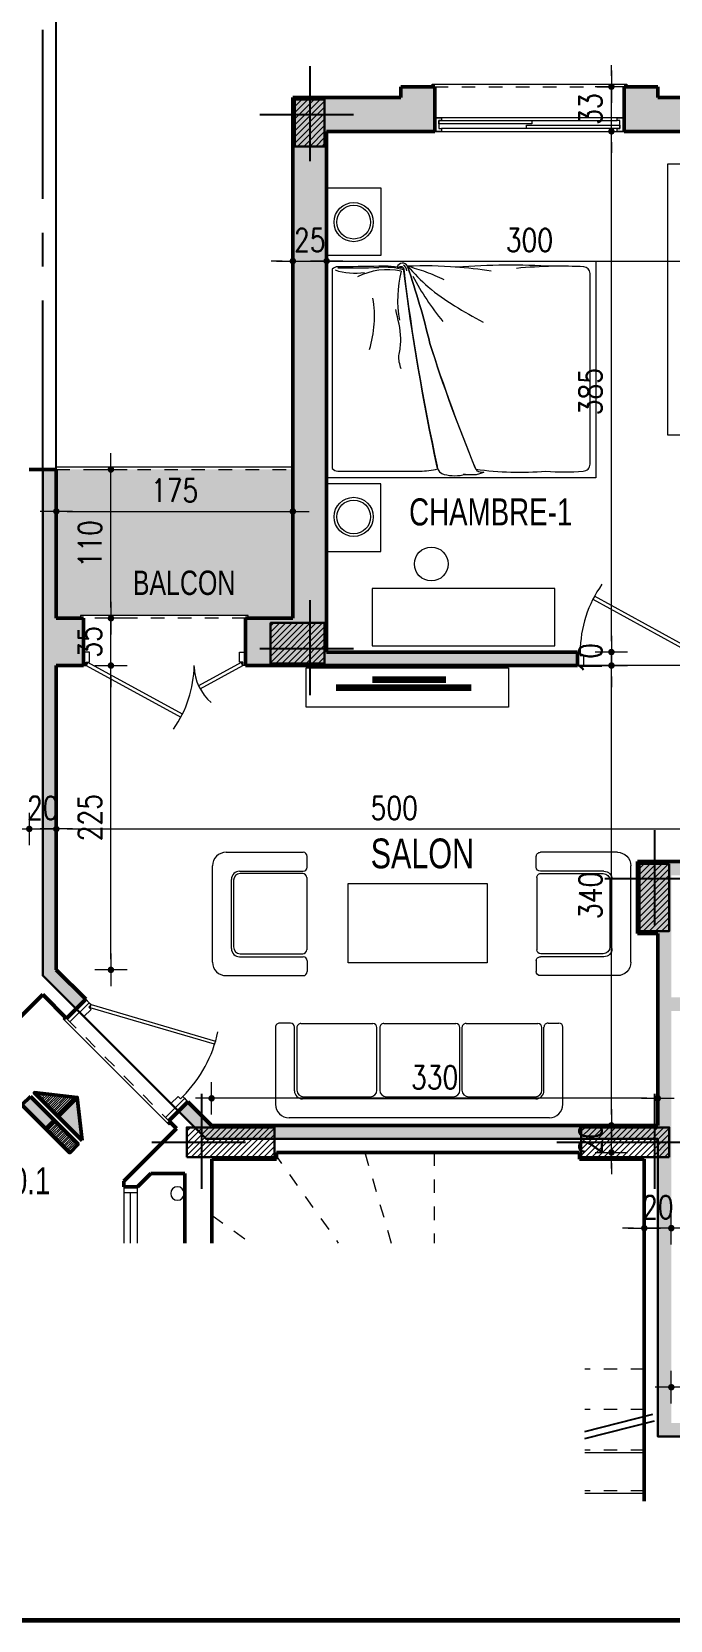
# Model space of a CAD drawing. Header units: millimetres. Extents: x 906 to 2482, y -1290 to -637.
# Drawn here: x 2034.68 to 2039.41, y -1289.76 to -1278.02 of the extents above; entities that cross this region are included whole.
import ezdxf

# ---------------------------------------------------------------- set-up
doc = ezdxf.new("R2010")
doc.units = ezdxf.units.MM
for name, pattern in [('AXES', [2, 1.25, -0.25, 0.25, -0.25]), ('CONTINU', [0]), ('HIDDEN', [0.375, 0.25, -0.125])]:
    doc.linetypes.add(name, pattern=pattern)
doc.layers.get('DEFPOINTS').update_dxf_attribs({"color": 255, "lineweight": 13})
for name, color, linetype, lineweight in [('A-signe', 7, 'Continuous', 9), ('APPUITS', 7, 'Continuous', 18), ('AXE LIMITE', 7, 'AXES', 30), ('DIM.', 4, 'Continuous', 25), ('ESCALIER', 7, 'Continuous', 20), ('interrompu', 7, 'HIDDEN', 15), ('MENUISERIE', 7, 'Continuous', 13), ('MUR 0.25', 7, 'Continuous', 25), ('MUR 0.30', 7, 'Continuous', 30), ('MUR 0.5', 7, 'Continuous', 50), ('mur-fort', 7, 'Continuous', 60), ('POTEAUX ARCH', 7, 'Continuous', 30), ('POTEAUX HACHURE', 7, 'Continuous', 15), ('TEXTE', 7, 'Continuous', 20)]:
    doc.layers.add(name, color=color, linetype=linetype, lineweight=lineweight)
doc.layers.add('AXE', color=7, linetype='AXES')
doc.layers.add('HATCH', color=7, linetype='Continuous', lineweight=5, true_color=0xbababa)
doc.layers.add('MEUBLE', color=7, linetype='Continuous', lineweight=15, true_color=0x6a4f34)
doc.layers.add('teinte 5', color=7, linetype='Continuous', true_color=0x3d3d00)
doc.layers.add('TEINTE SC', color=7, linetype='Continuous', true_color=0xd4d4d4)
doc.styles.add('atef', font='romans.shx', dxfattribs={"width": 0.8})
doc.styles.add('STYLE4', font='swisscl.ttf')
doc.dimstyles.new('COTEXT', dxfattribs={"dimscale": 0, "dimtxt": 0.17, "dimasz": 0.08, "dimexe": 0.015, "dimexo": 0.015, "dimgap": 0.07, "dimtad": 1, "dimdec": 0, "dimlfac": 100, "dimzin": 0, "dimdsep": 46, "dimtxsty": 'atef', "dimblk": 'SIG2', "dimcen": 0.15, "dimse1": 1, "dimse2": 1, "dimclrd": 256, "dimclre": 6, "dimclrt": 2, "dimadec": 0, "dimazin": 0, "dimtfac": 0.5, "dimtdec": 0, "dimtix": 1, "dimtmove": 2, "dimatfit": 1, "dimldrblk": 'SIG2', "dimfxl": 0.18, "dimtolj": 1, "dimtzin": 0, "dimlwd": 18, "dimarcsym": 0})
pattern_1 = [(45, (937.4578, -383.987402), (-0.0224506403, 0.0224506403), [])]
pattern_2 = [(45, (5303.269879, -15946.754385), (-0.008838834765, 0.008838834765), [])]

# ---------------------------------------------------------------- blocks, each defined once
blk = doc.blocks.new('PORTE 0.90')
at = {"layer": 'MENUISERIE'}
for points in [[(-0.786, 0.391), (-0.033, -0.022), (-0.02, 0), (-0.774, 0.413)], [(-0.9, 0), (-0.88, 0), (-0.88, -0.025), (-0.855, -0.025), (-0.855, -0.1), (-0.9, -0.1)], [(0, 0), (-0.02, 0), (-0.02, -0.025), (-0.045, -0.025), (-0.045, -0.1), (0, -0.1)]]:
    blk.add_lwpolyline(points, dxfattribs=at)
blk.add_arc((-0.02, 0), 0.86, 144.3645, 180, dxfattribs=at)
blk = doc.blocks.new('SIG2')
at = {"layer": 'A-signe'}
for p, q in [((0, 1.5), (0, 0.5)), ((-1.5, 0), (-0.5, 0)), ((-0.5, 0), (0.5, 0)), ((0, 0.5), (0, -0.5)), ((0.5, 0), (1.5, 0)), ((0, -0.5), (0, -1.5))]:
    blk.add_line(p, q, dxfattribs=at)
at = {"layer": 'A-signe', "const_width": 0.3}
blk.add_lwpolyline([(-0.15, 0, 1), (0.15, 0, 1)], format="xyb", close=True, dxfattribs=at)
blk = doc.blocks.new('*D102')
at = {"layer": 'DEFPOINTS', "color": 0, "transparency": 16777216}
for p in [(2039.416, -1286.863), (2041.916, -1287.053), (2039.416, -1287.071)]:
    blk.add_point(p, dxfattribs=at)
at = {"layer": 'DIM.', "lineweight": 18, "transparency": 16777216}
blk.add_line((2041.836, -1286.863), (2039.496, -1286.863), dxfattribs=at)
at = {"layer": 'DIM.', "lineweight": 18, "transparency": 16777216, "xscale": 0.08, "yscale": 0.08, "zscale": 0.08, "rotation": 180}
blk.add_blockref('SIG2', (2039.416, -1286.863), dxfattribs=at)
at = {"layer": 'DIM.', "lineweight": 18, "transparency": 16777216, "xscale": 0.08, "yscale": 0.08, "zscale": 0.08}
blk.add_blockref('SIG2', (2041.916, -1286.863), dxfattribs=at)
at = {"layer": 'DIM.', "color": 2, "transparency": 16777216, "insert": (2040.666, -1286.708), "char_height": 0.17, "attachment_point": 5, "style": 'atef'}
blk.add_mtext('\\A1;250', dxfattribs=at)
blk = doc.blocks.new('PORTE')
at = {"layer": 'MENUISERIE'}
for p, q in [((0.02, 0), (0.862, 0.461)), ((0.874, 0.439), (0.033, -0.022)), ((0.033, -0.022), (0.02, 0))]:
    blk.add_line(p, q, dxfattribs=at)
for points in [[(0, 0), (0.02, 0), (0.02, -0.025), (0.045, -0.025), (0.045, -0.1), (0, -0.1)], [(1, 0), (0.98, 0), (0.98, -0.025), (0.955, -0.025), (0.955, -0.1), (1, -0.1)]]:
    blk.add_lwpolyline(points, dxfattribs=at)
blk.add_arc((0.02, 0), 0.96, 360, 32.9567, dxfattribs=at)
blk = doc.blocks.new('PORTE 1.00')
at = {"layer": 'MENUISERIE'}
blk.add_blockref('PORTE', (0, 0), dxfattribs=at)
blk = doc.blocks.new('*D85')
at = {"layer": 'DEFPOINTS', "color": 0, "transparency": 16777216}
for p in [(2036.866, -1279.075), (2036.866, -1279.712), (2036.616, -1280.111)]:
    blk.add_point(p, dxfattribs=at)
at = {"layer": 'DIM.', "lineweight": 18, "transparency": 16777216}
for p, q in [((2036.536, -1279.712), (2036.456, -1279.712)), ((2036.616, -1279.712), (2036.866, -1279.712)), ((2036.946, -1279.712), (2037.026, -1279.712))]:
    blk.add_line(p, q, dxfattribs=at)
at = {"layer": 'DIM.', "lineweight": 18, "transparency": 16777216, "xscale": 0.08, "yscale": 0.08, "zscale": 0.08}
blk.add_blockref('SIG2', (2036.616, -1279.712), dxfattribs=at)
at = {"layer": 'DIM.', "lineweight": 18, "transparency": 16777216, "xscale": 0.08, "yscale": 0.08, "zscale": 0.08, "rotation": 180}
blk.add_blockref('SIG2', (2036.866, -1279.712), dxfattribs=at)
at = {"layer": 'DIM.', "color": 2, "transparency": 16777216, "insert": (2036.741, -1279.557), "char_height": 0.17, "attachment_point": 5, "style": 'atef'}
blk.add_mtext('\\A1;25', dxfattribs=at)
blk = doc.blocks.new('*D86')
at = {"layer": 'DEFPOINTS', "color": 0, "transparency": 16777216}
for p in [(2039.866, -1279.029), (2036.866, -1279.075), (2039.866, -1279.712)]:
    blk.add_point(p, dxfattribs=at)
at = {"layer": 'DIM.', "lineweight": 18, "transparency": 16777216}
blk.add_line((2036.946, -1279.712), (2039.786, -1279.712), dxfattribs=at)
at = {"layer": 'DIM.', "lineweight": 18, "transparency": 16777216, "xscale": 0.08, "yscale": 0.08, "zscale": 0.08, "rotation": 180}
blk.add_blockref('SIG2', (2036.866, -1279.712), dxfattribs=at)
at = {"layer": 'DIM.', "lineweight": 18, "transparency": 16777216, "xscale": 0.08, "yscale": 0.08, "zscale": 0.08}
blk.add_blockref('SIG2', (2039.866, -1279.712), dxfattribs=at)
at = {"layer": 'DIM.', "color": 2, "transparency": 16777216, "insert": (2038.366, -1279.557), "char_height": 0.17, "attachment_point": 5, "style": 'atef'}
blk.add_mtext('\\A1;300', dxfattribs=at)
blk = doc.blocks.new('PORTE - 1.20')
at = {"layer": 'MENUISERIE'}
for points in [[(0, 0), (0.02, 0), (0.02, 0.025), (0.045, 0.025), (0.045, 0.1), (0, 0.1)], [(0.733, -0.36), (0.033, 0.022), (0.02, 0), (0.722, -0.382)], [(1.2, 0), (1.18, 0), (1.18, 0.025), (1.155, 0.025), (1.155, 0.1), (1.2, 0.1)]]:
    blk.add_lwpolyline(points, dxfattribs=at)
blk.add_lwpolyline([(1.167, 0.022), (0.853, -0.15, 0.017374), (0.864, -0.172), (1.18, 0)], format="xyb", close=True, dxfattribs=at)
for centre, radius, start, end in [((-0.021, 0.013), 0.841, 324.9308, 359.0882), ((1.18, 0), 0.36, 181.4627, 229.5788)]:
    blk.add_arc(centre, radius, start, end, dxfattribs=at)
blk = doc.blocks.new('*D92')
at = {"layer": 'DEFPOINTS', "color": 0, "transparency": 16777216}
for p in [(2038.973, -1286.103), (2039.048, -1286.103), (2038.645, -1286.303)]:
    blk.add_point(p, dxfattribs=at)
at = {"layer": 'DIM.', "lineweight": 18, "transparency": 16777216}
for p, q in [((2038.973, -1286.023), (2038.973, -1285.943)), ((2038.973, -1286.303), (2038.973, -1286.103)), ((2038.973, -1286.383), (2038.973, -1286.463))]:
    blk.add_line(p, q, dxfattribs=at)
at = {"layer": 'DIM.', "lineweight": 18, "transparency": 16777216, "xscale": 0.08, "yscale": 0.08, "zscale": 0.08}
for p, rotation in [((2038.973, -1286.103), 270), ((2038.973, -1286.303), 90)]:
    blk.add_blockref('SIG2', p, dxfattribs=dict(at, rotation=rotation))
at = {"layer": 'DIM.', "color": 2, "transparency": 16777216, "insert": (2038.818, -1286.203), "char_height": 0.17, "attachment_point": 5, "rotation": 90, "style": 'atef'}
blk.add_mtext('\\A1;20', dxfattribs=at)
blk = doc.blocks.new('*D112')
at = {"layer": 'DEFPOINTS', "color": 0, "transparency": 16777216}
for p in [(2038.973, -1282.703), (2038.973, -1282.703), (2039.055, -1286.103)]:
    blk.add_point(p, dxfattribs=at)
at = {"layer": 'DIM.', "lineweight": 18, "transparency": 16777216}
blk.add_line((2038.973, -1286.023), (2038.973, -1282.783), dxfattribs=at)
at = {"layer": 'DIM.', "lineweight": 18, "transparency": 16777216, "xscale": 0.08, "yscale": 0.08, "zscale": 0.08}
for p, rotation in [((2038.973, -1282.703), 90), ((2038.973, -1286.103), 270)]:
    blk.add_blockref('SIG2', p, dxfattribs=dict(at, rotation=rotation))
at = {"layer": 'DIM.', "color": 2, "transparency": 16777216, "insert": (2038.818, -1284.403), "char_height": 0.17, "attachment_point": 5, "rotation": 90, "style": 'atef'}
blk.add_mtext('\\A1;340', dxfattribs=at)
blk = doc.blocks.new('*D113')
at = {"layer": 'DEFPOINTS', "color": 0, "transparency": 16777216}
for p in [(2038.307, -1282.603), (2038.973, -1282.603), (2038.973, -1282.703)]:
    blk.add_point(p, dxfattribs=at)
at = {"layer": 'DIM.', "lineweight": 18, "transparency": 16777216}
for p, q in [((2038.973, -1282.523), (2038.973, -1282.443)), ((2038.973, -1282.703), (2038.973, -1282.603)), ((2038.973, -1282.783), (2038.973, -1282.863))]:
    blk.add_line(p, q, dxfattribs=at)
at = {"layer": 'DIM.', "lineweight": 18, "transparency": 16777216, "xscale": 0.08, "yscale": 0.08, "zscale": 0.08}
for p, rotation in [((2038.973, -1282.603), 270), ((2038.973, -1282.703), 90)]:
    blk.add_blockref('SIG2', p, dxfattribs=dict(at, rotation=rotation))
at = {"layer": 'DIM.', "color": 2, "transparency": 16777216, "insert": (2038.818, -1282.653), "char_height": 0.17, "attachment_point": 5, "rotation": 90, "style": 'atef'}
blk.add_mtext('\\A1;10', dxfattribs=at)
blk = doc.blocks.new('*D114')
at = {"layer": 'DEFPOINTS', "color": 0, "transparency": 16777216}
for p in [(2038.973, -1278.753), (2039.332, -1278.753), (2038.307, -1282.603)]:
    blk.add_point(p, dxfattribs=at)
at = {"layer": 'DIM.', "lineweight": 18, "transparency": 16777216}
blk.add_line((2038.973, -1282.523), (2038.973, -1278.833), dxfattribs=at)
at = {"layer": 'DIM.', "lineweight": 18, "transparency": 16777216, "xscale": 0.08, "yscale": 0.08, "zscale": 0.08}
for p, rotation in [((2038.973, -1278.753), 90), ((2038.973, -1282.603), 270)]:
    blk.add_blockref('SIG2', p, dxfattribs=dict(at, rotation=rotation))
at = {"layer": 'DIM.', "color": 2, "transparency": 16777216, "insert": (2038.818, -1280.678), "char_height": 0.17, "attachment_point": 5, "rotation": 90, "style": 'atef'}
blk.add_mtext('\\A1;385', dxfattribs=at)
blk = doc.blocks.new('*D115')
at = {"layer": 'DEFPOINTS', "color": 0, "transparency": 16777216}
for p in [(2038.973, -1278.423), (2039.191, -1278.423), (2039.332, -1278.753)]:
    blk.add_point(p, dxfattribs=at)
at = {"layer": 'DIM.', "lineweight": 18, "transparency": 16777216}
for p, q in [((2038.973, -1278.343), (2038.973, -1278.263)), ((2038.973, -1278.753), (2038.973, -1278.423)), ((2038.973, -1278.833), (2038.973, -1278.913))]:
    blk.add_line(p, q, dxfattribs=at)
at = {"layer": 'DIM.', "lineweight": 18, "transparency": 16777216, "xscale": 0.08, "yscale": 0.08, "zscale": 0.08}
for p, rotation in [((2038.973, -1278.423), 270), ((2038.973, -1278.753), 90)]:
    blk.add_blockref('SIG2', p, dxfattribs=dict(at, rotation=rotation))
at = {"layer": 'DIM.', "color": 2, "transparency": 16777216, "insert": (2038.818, -1278.588), "char_height": 0.17, "attachment_point": 5, "rotation": 90, "style": 'atef'}
blk.add_mtext('\\A1;33', dxfattribs=at)
blk = doc.blocks.new('*D116')
at = {"layer": 'DEFPOINTS', "color": 0, "transparency": 16777216}
for p in [(2039.216, -1286.547), (2039.416, -1286.547), (2039.216, -1286.863)]:
    blk.add_point(p, dxfattribs=at)
at = {"layer": 'DIM.', "lineweight": 18, "transparency": 16777216}
for p, q in [((2039.136, -1286.863), (2039.056, -1286.863)), ((2039.416, -1286.863), (2039.216, -1286.863)), ((2039.496, -1286.863), (2039.576, -1286.863))]:
    blk.add_line(p, q, dxfattribs=at)
at = {"layer": 'DIM.', "lineweight": 18, "transparency": 16777216, "xscale": 0.08, "yscale": 0.08, "zscale": 0.08}
blk.add_blockref('SIG2', (2039.216, -1286.863), dxfattribs=at)
at = {"layer": 'DIM.', "lineweight": 18, "transparency": 16777216, "xscale": 0.08, "yscale": 0.08, "zscale": 0.08, "rotation": 180}
blk.add_blockref('SIG2', (2039.416, -1286.863), dxfattribs=at)
at = {"layer": 'DIM.', "color": 2, "transparency": 16777216, "insert": (2039.316, -1286.708), "char_height": 0.17, "attachment_point": 5, "style": 'atef'}
blk.add_mtext('\\A1;20', dxfattribs=at)
blk = doc.blocks.new('*D117')
at = {"layer": 'DEFPOINTS', "color": 0, "transparency": 16777216}
for p in [(2034.666, -1283.103), (2034.866, -1283.152), (2034.866, -1283.911)]:
    blk.add_point(p, dxfattribs=at)
at = {"layer": 'DIM.', "lineweight": 18, "transparency": 16777216}
for p, q in [((2034.586, -1283.911), (2034.506, -1283.911)), ((2034.666, -1283.911), (2034.866, -1283.911)), ((2034.946, -1283.911), (2035.026, -1283.911))]:
    blk.add_line(p, q, dxfattribs=at)
at = {"layer": 'DIM.', "lineweight": 18, "transparency": 16777216, "xscale": 0.08, "yscale": 0.08, "zscale": 0.08}
blk.add_blockref('SIG2', (2034.666, -1283.911), dxfattribs=at)
at = {"layer": 'DIM.', "lineweight": 18, "transparency": 16777216, "xscale": 0.08, "yscale": 0.08, "zscale": 0.08, "rotation": 180}
blk.add_blockref('SIG2', (2034.866, -1283.911), dxfattribs=at)
at = {"layer": 'DIM.', "color": 2, "transparency": 16777216, "insert": (2034.766, -1283.756), "char_height": 0.17, "attachment_point": 5, "style": 'atef'}
blk.add_mtext('\\A1;20', dxfattribs=at)
blk = doc.blocks.new('*D118')
at = {"layer": 'DEFPOINTS', "color": 0, "transparency": 16777216}
for p in [(2034.866, -1283.152), (2039.866, -1283.911), (2039.866, -1284.003)]:
    blk.add_point(p, dxfattribs=at)
at = {"layer": 'DIM.', "lineweight": 18, "transparency": 16777216}
blk.add_line((2034.946, -1283.911), (2039.786, -1283.911), dxfattribs=at)
at = {"layer": 'DIM.', "lineweight": 18, "transparency": 16777216, "xscale": 0.08, "yscale": 0.08, "zscale": 0.08, "rotation": 180}
blk.add_blockref('SIG2', (2034.866, -1283.911), dxfattribs=at)
at = {"layer": 'DIM.', "lineweight": 18, "transparency": 16777216, "xscale": 0.08, "yscale": 0.08, "zscale": 0.08}
blk.add_blockref('SIG2', (2039.866, -1283.911), dxfattribs=at)
at = {"layer": 'DIM.', "color": 2, "transparency": 16777216, "insert": (2037.366, -1283.756), "char_height": 0.17, "attachment_point": 5, "style": 'atef'}
blk.add_mtext('\\A1;500', dxfattribs=at)
blk = doc.blocks.new('*D124')
at = {"layer": 'DEFPOINTS', "color": 0, "transparency": 16777216}
for p in [(2040.916, -1288.039), (2039.416, -1288.303), (2040.916, -1288.303)]:
    blk.add_point(p, dxfattribs=at)
at = {"layer": 'DIM.', "lineweight": 18, "transparency": 16777216}
blk.add_line((2039.496, -1288.039), (2040.836, -1288.039), dxfattribs=at)
at = {"layer": 'DIM.', "lineweight": 18, "transparency": 16777216, "xscale": 0.08, "yscale": 0.08, "zscale": 0.08, "rotation": 180}
blk.add_blockref('SIG2', (2039.416, -1288.039), dxfattribs=at)
at = {"layer": 'DIM.', "lineweight": 18, "transparency": 16777216, "xscale": 0.08, "yscale": 0.08, "zscale": 0.08}
blk.add_blockref('SIG2', (2040.916, -1288.039), dxfattribs=at)
at = {"layer": 'DIM.', "color": 2, "transparency": 16777216, "insert": (2040.166, -1287.884), "char_height": 0.17, "attachment_point": 5, "style": 'atef'}
blk.add_mtext('\\A1;150', dxfattribs=at)
blk = doc.blocks.new('*D136')
at = {"layer": 'DEFPOINTS', "color": 0, "transparency": 16777216}
for p in [(2036.015, -1285.903), (2036.015, -1286.103), (2039.316, -1286.103)]:
    blk.add_point(p, dxfattribs=at)
at = {"layer": 'DIM.', "lineweight": 18, "transparency": 16777216}
blk.add_line((2039.236, -1285.903), (2036.095, -1285.903), dxfattribs=at)
at = {"layer": 'DIM.', "lineweight": 18, "transparency": 16777216, "xscale": 0.08, "yscale": 0.08, "zscale": 0.08, "rotation": 180}
blk.add_blockref('SIG2', (2036.015, -1285.903), dxfattribs=at)
at = {"layer": 'DIM.', "lineweight": 18, "transparency": 16777216, "xscale": 0.08, "yscale": 0.08, "zscale": 0.08}
blk.add_blockref('SIG2', (2039.316, -1285.903), dxfattribs=at)
at = {"layer": 'DIM.', "color": 2, "transparency": 16777216, "insert": (2037.665, -1285.748), "char_height": 0.17, "attachment_point": 5, "style": 'atef'}
blk.add_mtext('\\A1;330', dxfattribs=at)
blk = doc.blocks.new('*D137')
at = {"layer": 'DEFPOINTS', "color": 0, "transparency": 16777216}
for p in [(2034.866, -1282.703), (2035.27, -1282.703), (2034.866, -1284.953)]:
    blk.add_point(p, dxfattribs=at)
at = {"layer": 'DIM.', "lineweight": 18, "transparency": 16777216}
blk.add_line((2035.27, -1284.873), (2035.27, -1282.783), dxfattribs=at)
at = {"layer": 'DIM.', "lineweight": 18, "transparency": 16777216, "xscale": 0.08, "yscale": 0.08, "zscale": 0.08}
for p, rotation in [((2035.27, -1282.703), 90), ((2035.27, -1284.953), 270)]:
    blk.add_blockref('SIG2', p, dxfattribs=dict(at, rotation=rotation))
at = {"layer": 'DIM.', "color": 2, "transparency": 16777216, "insert": (2035.115, -1283.828), "char_height": 0.17, "attachment_point": 5, "rotation": 90, "style": 'atef'}
blk.add_mtext('\\A1;225', dxfattribs=at)
blk = doc.blocks.new('*D138')
at = {"layer": 'DEFPOINTS', "color": 0, "transparency": 16777216}
for p in [(2034.866, -1282.353), (2035.27, -1282.353), (2034.866, -1282.703)]:
    blk.add_point(p, dxfattribs=at)
at = {"layer": 'DIM.', "lineweight": 18, "transparency": 16777216}
for p, q in [((2035.27, -1282.273), (2035.27, -1282.193)), ((2035.27, -1282.703), (2035.27, -1282.353)), ((2035.27, -1282.783), (2035.27, -1282.863))]:
    blk.add_line(p, q, dxfattribs=at)
at = {"layer": 'DIM.', "lineweight": 18, "transparency": 16777216, "xscale": 0.08, "yscale": 0.08, "zscale": 0.08}
for p, rotation in [((2035.27, -1282.353), 270), ((2035.27, -1282.703), 90)]:
    blk.add_blockref('SIG2', p, dxfattribs=dict(at, rotation=rotation))
at = {"layer": 'DIM.', "color": 2, "transparency": 16777216, "insert": (2035.115, -1282.528), "char_height": 0.17, "attachment_point": 5, "rotation": 90, "style": 'atef'}
blk.add_mtext('\\A1;35', dxfattribs=at)
blk = doc.blocks.new('*D95')
at = {"layer": 'DEFPOINTS', "color": 0, "transparency": 16777216}
for p in [(2034.866, -1281.253), (2035.27, -1281.253), (2034.866, -1282.353)]:
    blk.add_point(p, dxfattribs=at)
at = {"layer": 'DIM.', "lineweight": 18, "transparency": 16777216}
blk.add_line((2035.27, -1282.273), (2035.27, -1281.333), dxfattribs=at)
at = {"layer": 'DIM.', "lineweight": 18, "transparency": 16777216, "xscale": 0.08, "yscale": 0.08, "zscale": 0.08}
for p, rotation in [((2035.27, -1281.253), 90), ((2035.27, -1282.353), 270)]:
    blk.add_blockref('SIG2', p, dxfattribs=dict(at, rotation=rotation))
at = {"layer": 'DIM.', "color": 2, "transparency": 16777216, "insert": (2035.115, -1281.803), "char_height": 0.17, "attachment_point": 5, "rotation": 90, "style": 'atef'}
blk.add_mtext('\\A1;110', dxfattribs=at)
blk = doc.blocks.new('Sofa3P')
for p, q in [((-0.963, 0), (0.963, 0)), ((-1.062, -0.1), (-1.062, -0.67)), ((1.062, -0.1), (1.062, -0.67)), ((-0.923, -0.2), (-0.923, -0.67)), ((-0.908, -0.205), (-0.908, -0.667)), ((-0.863, -0.14), (0.863, -0.14)), ((-0.366, -0.155), (-0.858, -0.155)), ((-0.316, -0.667), (-0.316, -0.205)), ((-0.301, -0.205), (-0.301, -0.667)), ((0.242, -0.155), (-0.251, -0.155)), ((0.292, -0.667), (0.292, -0.205)), ((0.313, -0.205), (0.313, -0.667)), ((0.855, -0.155), (0.363, -0.155)), ((0.905, -0.667), (0.905, -0.205)), ((0.923, -0.2), (0.923, -0.67)), ((-0.953, -0.7), (-1.033, -0.7)), ((-0.346, -0.697), (-0.878, -0.697)), ((0.262, -0.697), (-0.271, -0.697)), ((0.875, -0.697), (0.343, -0.697)), ((0.953, -0.7), (1.033, -0.7))]:
    blk.add_line(p, q)
for centre, radius, start, end in [((-0.963, -0.1), 0.1, 90, 180), ((0.963, -0.1), 0.1, 0, 90), ((-0.863, -0.2), 0.06, 90, 180), ((-0.858, -0.205), 0.05, 90, 180), ((-0.366, -0.205), 0.05, 0, 90), ((-0.251, -0.205), 0.05, 90, 180), ((0.242, -0.205), 0.05, 0, 90), ((0.363, -0.205), 0.05, 90, 180), ((0.855, -0.205), 0.05, 0, 90), ((0.863, -0.2), 0.06, 0, 90), ((-1.033, -0.67), 0.03, 180, 270), ((-0.953, -0.67), 0.03, 270, 0), ((-0.878, -0.667), 0.03, 180, 270), ((-0.346, -0.667), 0.03, 270, 0), ((-0.271, -0.667), 0.03, 180, 270), ((0.262, -0.667), 0.03, 270, 0), ((0.343, -0.667), 0.03, 180, 270), ((0.875, -0.667), 0.03, 270, 0), ((0.953, -0.67), 0.03, 180, 270), ((1.033, -0.67), 0.03, 270, 0)]:
    blk.add_arc(centre, radius, start, end)
blk = doc.blocks.new('Sofa1P')
for p, q in [((-0.356, 0), (0.356, 0)), ((-0.456, -0.1), (-0.456, -0.67)), ((0.456, -0.1), (0.456, -0.67)), ((-0.316, -0.2), (-0.316, -0.67)), ((-0.294, -0.205), (-0.294, -0.667)), ((-0.256, -0.14), (0.256, -0.14)), ((0.249, -0.155), (-0.244, -0.155)), ((0.299, -0.667), (0.299, -0.205)), ((0.316, -0.2), (0.316, -0.67)), ((-0.346, -0.7), (-0.426, -0.7)), ((0.269, -0.697), (-0.264, -0.697)), ((0.346, -0.7), (0.426, -0.7))]:
    blk.add_line(p, q)
for centre, radius, start, end in [((-0.356, -0.1), 0.1, 90, 180), ((0.356, -0.1), 0.1, 0, 90), ((-0.256, -0.2), 0.06, 90, 180), ((-0.244, -0.205), 0.05, 90, 180), ((0.249, -0.205), 0.05, 0, 90), ((0.256, -0.2), 0.06, 0, 90), ((-0.426, -0.67), 0.03, 180, 270), ((-0.346, -0.67), 0.03, 270, 0), ((-0.264, -0.667), 0.03, 180, 270), ((0.269, -0.667), 0.03, 270, 0), ((0.346, -0.67), 0.03, 180, 270), ((0.426, -0.67), 0.03, 270, 0)]:
    blk.add_arc(centre, radius, start, end)
blk = doc.blocks.new('*D99')
at = {"layer": 'DEFPOINTS', "color": 0, "transparency": 16777216}
for p in [(2034.866, -1281.509), (2036.616, -1281.509), (2036.616, -1281.563)]:
    blk.add_point(p, dxfattribs=at)
at = {"layer": 'DIM.', "lineweight": 18, "transparency": 16777216}
blk.add_line((2034.946, -1281.563), (2036.536, -1281.563), dxfattribs=at)
at = {"layer": 'DIM.', "lineweight": 18, "transparency": 16777216, "xscale": 0.08, "yscale": 0.08, "zscale": 0.08, "rotation": 180}
blk.add_blockref('SIG2', (2034.866, -1281.563), dxfattribs=at)
at = {"layer": 'DIM.', "lineweight": 18, "transparency": 16777216, "xscale": 0.08, "yscale": 0.08, "zscale": 0.08}
blk.add_blockref('SIG2', (2036.616, -1281.563), dxfattribs=at)
at = {"layer": 'DIM.', "color": 2, "transparency": 16777216, "insert": (2035.741, -1281.408), "char_height": 0.17, "attachment_point": 5, "style": 'atef'}
blk.add_mtext('\\A1;175', dxfattribs=at)

msp = doc.modelspace()

# ---------------------------------------------------------------- hatches: boundary and pattern name
at = {"layer": 'HATCH', "linetype": 'Continuous'}
h = msp.add_hatch(dxfattribs=at)
h.set_pattern_fill('ANSI31', color=256, scale=0.1, angle=360, style=0)
h.set_pattern_definition(pattern_2)
h.paths.add_polyline_path([(2034.703, -1285.861), (2034.88, -1286.037), (2035.021, -1285.896)])
h = msp.add_hatch(dxfattribs=at)
h.set_pattern_fill('ANSI31', color=256, scale=0.1, angle=360, style=0)
h.set_pattern_definition(pattern_2)
h.paths.add_polyline_path([(2034.85, -1286.067), (2034.788, -1286.129), (2034.965, -1286.305), (2035.027, -1286.243)])
at = {"layer": 'POTEAUX HACHURE'}
h = msp.add_hatch(dxfattribs=at)
h.set_pattern_fill('ANSI31', color=256, scale=0.01)
h.set_pattern_definition([(45, (1020.59989, -388.13742), (-0.0224506403, 0.0224506403), [])])
h.paths.add_polyline_path([(2036.631, -1278.864), (2036.851, -1278.864), (2036.851, -1278.518), (2036.631, -1278.518)])
h = msp.add_hatch(dxfattribs=at)
h.set_pattern_fill('ANSI31', color=256, scale=0.01)
h.set_pattern_definition([(45, (1020.59989, -388.387394), (-0.0224506403, 0.0224506403), [])])
h.paths.add_polyline_path([(2036.451, -1282.688), (2036.851, -1282.688), (2036.851, -1282.388), (2036.451, -1282.388)])
h = msp.add_hatch(dxfattribs=at)
h.set_pattern_fill('ANSI31', color=256, scale=0.01)
h.set_pattern_definition([(45, (937.45762, -390.287416), (-0.0224506403, 0.0224506403), [])])
h.paths.add_polyline_path([(2039.4, -1284.168), (2039.18, -1284.168), (2039.18, -1284.668), (2039.4, -1284.668)])
h = msp.add_hatch(dxfattribs=at)
h.set_pattern_fill('ANSI31', color=256, scale=0.01)
h.set_pattern_definition(pattern_1)
h.paths.add_polyline_path([(2035.831, -1286.338), (2036.481, -1286.338), (2036.481, -1286.118), (2035.831, -1286.118)])
h = msp.add_hatch(dxfattribs=at)
h.set_pattern_fill('ANSI31', color=256, scale=0.01)
h.set_pattern_definition(pattern_1)
h.paths.add_polyline_path([(2039.401, -1286.338), (2038.75, -1286.338), (2038.75, -1286.118), (2039.401, -1286.118)])
at = {"layer": 'teinte 5', "linetype": 'CONTINU'}
h = msp.add_hatch(color=256, dxfattribs=at)
h.dxf.hatch_style = 1
h.paths.add_polyline_path([(2037.666, -1278.423), (2037.416, -1278.423), (2037.416, -1278.503), (2036.616, -1278.503), (2036.616, -1281.253), (2036.616, -1282.353), (2036.266, -1282.353), (2036.266, -1282.703), (2038.722, -1282.703), (2038.722, -1282.603), (2036.866, -1282.603), (2036.866, -1278.753), (2037.666, -1278.753)])
h = msp.add_hatch(color=256, dxfattribs=at)
h.dxf.hatch_style = 1
h.paths.add_polyline_path([(2040.766, -1278.423), (2040.516, -1278.423), (2040.516, -1278.503), (2039.316, -1278.503), (2039.316, -1278.423), (2039.066, -1278.423), (2039.066, -1278.753), (2039.866, -1278.753), (2039.866, -1282.603), (2039.622, -1282.603), (2039.622, -1282.703), (2039.866, -1282.703), (2039.866, -1283.103), (2039.966, -1283.103), (2039.966, -1282.953), (2041.965, -1282.953), (2041.965, -1282.853), (2041.766, -1282.853), (2041.766, -1282.353), (2041.666, -1282.353), (2041.666, -1282.853), (2039.966, -1282.853), (2039.966, -1282.453), (2040.066, -1282.453), (2040.066, -1282.353), (2039.966, -1282.353), (2039.966, -1278.753), (2040.766, -1278.753)])
h = msp.add_hatch(color=256, dxfattribs=at)
h.dxf.hatch_style = 1
h.paths.add_polyline_path([(2035.066, -1282.353), (2034.866, -1282.353), (2034.866, -1281.253), (2034.766, -1281.253), (2034.766, -1284.995), (2035.013, -1285.242), (2035.084, -1285.171), (2034.866, -1284.953), (2034.866, -1282.703), (2035.066, -1282.703)])
h = msp.add_hatch(color=256, dxfattribs=at)
h.dxf.hatch_style = 1
h.paths.add_polyline_path([(2039.416, -1284.253), (2039.916, -1284.253), (2039.916, -1284.353), (2040.016, -1284.353), (2040.016, -1284.253), (2040.105, -1284.253), (2040.105, -1284.153), (2039.966, -1284.153), (2039.966, -1284.003), (2039.866, -1284.003), (2039.866, -1284.153), (2039.165, -1284.153), (2039.165, -1284.683), (2039.316, -1284.683), (2039.316, -1286.103), (2036.015, -1286.103), (2035.84, -1285.928), (2035.77, -1285.999), (2035.974, -1286.203), (2039.316, -1286.203), (2039.316, -1288.403), (2042.166, -1288.403), (2042.166, -1288.303), (2041.166, -1288.303), (2041.166, -1288.203), (2040.916, -1288.203), (2040.916, -1288.303), (2039.416, -1288.303), (2039.416, -1285.257), (2040.016, -1285.257), (2040.016, -1285.157), (2039.416, -1285.157)])
h = msp.add_hatch(color=256, dxfattribs=at)
h.dxf.hatch_style = 1
h.paths.add_polyline_path([(2035.057, -1286.214), (2035.021, -1285.896), (2034.88, -1286.037)])
h.paths.add_polyline_path([(2034.788, -1286.129), (2034.85, -1286.067), (2034.674, -1285.89), (2034.612, -1285.952)])
at = {"layer": 'TEINTE SC', "linetype": 'Continuous'}
h = msp.add_hatch(color=256, dxfattribs=at)
h.dxf.hatch_style = 1
h.paths.add_polyline_path([(2036.616, -1281.253), (2034.866, -1281.253), (2034.866, -1282.353), (2035.046, -1282.353), (2035.046, -1282.333), (2036.286, -1282.333), (2036.286, -1282.353), (2036.616, -1282.353)])

# ---------------------------------------------------------------- linework, layer by layer
at = {"layer": 'APPUITS'}
msp.add_line((2034.866, -1281.233), (2036.616, -1281.233), dxfattribs=at)
for points in [[(2037.646, -1278.423), (2037.646, -1278.403), (2039.086, -1278.403), (2039.086, -1278.423)], [(2036.286, -1282.353), (2036.286, -1282.333), (2035.046, -1282.333), (2035.046, -1282.353)], [(2034.931, -1285.301), (2034.917, -1285.315), (2035.7, -1286.099), (2035.714, -1286.084)]]:
    msp.add_lwpolyline(points, dxfattribs=at)
at = {"layer": 'AXE'}
for p, q in [((2034.766, -1281.253), (2034.766, -1270.022)), ((2036.741, -1278.27), (2036.741, -1278.973)), ((2036.372, -1278.628), (2037.065, -1278.628)), ((2036.741, -1282.22), (2036.741, -1282.923)), ((2036.372, -1282.578), (2037.065, -1282.578)), ((2039.291, -1283.92), (2039.291, -1284.623)), ((2038.923, -1284.278), (2039.616, -1284.278)), ((2035.941, -1285.87), (2035.941, -1286.573)), ((2039.291, -1285.87), (2039.291, -1286.573)), ((2035.573, -1286.228), (2036.266, -1286.228)), ((2038.568, -1286.228), (2039.616, -1286.228)), ((2038.777, -1288.366), (2039.28, -1288.239)), ((2038.777, -1288.418), (2039.292, -1288.288))]:
    msp.add_line(p, q, dxfattribs=at)
at = {"layer": 'AXE LIMITE', "linetype": 'CONTINU'}
msp.add_lwpolyline([(2046.166, -1288.403), (2039.316, -1288.403), (2039.316, -1286.203), (2035.974, -1286.203), (2034.766, -1284.995), (2034.766, -1281.253)], dxfattribs=at)
at = {"layer": 'ESCALIER'}
for p, q in [((2039.216, -1288.525), (2038.777, -1288.525)), ((2039.216, -1288.825), (2038.777, -1288.825))]:
    msp.add_line(p, q, dxfattribs=at)
at = {"layer": 'interrompu', "ltscale": 0.2}
for p, q in [((2037.666, -1278.423), (2039.066, -1278.423)), ((2034.866, -1281.253), (2036.616, -1281.253)), ((2036.266, -1282.353), (2035.066, -1282.353)), ((2034.942, -1285.313), (2035.699, -1286.069)), ((2036.475, -1286.303), (2036.952, -1286.973)), ((2037.148, -1286.303), (2037.344, -1286.973)), ((2037.662, -1286.303), (2037.662, -1286.973)), ((2036.016, -1286.768), (2036.305, -1286.973)), ((2039.216, -1287.905), (2038.777, -1287.905)), ((2039.216, -1288.205), (2038.777, -1288.205)), ((2039.216, -1288.505), (2038.777, -1288.505)), ((2039.216, -1288.805), (2038.777, -1288.805))]:
    msp.add_line(p, q, dxfattribs=at)
at = {"layer": 'MENUISERIE'}
for p, q in [((2039.066, -1278.653), (2037.666, -1278.653)), ((2037.716, -1278.673), (2039.016, -1278.673)), ((2037.666, -1278.753), (2039.066, -1278.753)), ((2039.016, -1278.733), (2037.716, -1278.733)), ((2039.622, -1282.703), (2038.722, -1282.703)), ((2035.366, -1286.558), (2035.366, -1286.973)), ((2035.466, -1286.973), (2035.466, -1286.558)), ((2035.466, -1286.602), (2035.366, -1286.602)), ((2035.416, -1286.973), (2035.416, -1286.602))]:
    msp.add_line(p, q, dxfattribs=at)
at = {"layer": 'MENUISERIE', "extrusion": (0, 0, -1)}
for points in [[(-2037.666, -1278.653), (-2037.716, -1278.653), (-2037.716, -1278.673), (-2037.696, -1278.673), (-2037.696, -1278.733), (-2037.716, -1278.733), (-2037.716, -1278.753), (-2037.666, -1278.753), (-2037.666, -1278.753)], [(-2038.385, -1278.673), (-2038.385, -1278.698), (-2037.696, -1278.698), (-2037.696, -1278.673), (-2037.696, -1278.673)], [(-2039.036, -1278.708), (-2039.036, -1278.733), (-2038.345, -1278.733), (-2038.345, -1278.708), (-2038.345, -1278.708)], [(-2039.066, -1278.653), (-2039.066, -1278.753), (-2039.016, -1278.753), (-2039.016, -1278.733), (-2039.036, -1278.733), (-2039.036, -1278.673), (-2039.016, -1278.673), (-2039.016, -1278.653), (-2039.016, -1278.653)]]:
    msp.add_lwpolyline(points, close=True, dxfattribs=at)
at = {"layer": 'MENUISERIE'}
for points in [[(2035.084, -1285.171), (2035.109, -1285.196), (2034.967, -1285.337), (2034.942, -1285.313), (2034.953, -1285.302), (2034.96, -1285.309), (2035.08, -1285.189), (2035.073, -1285.182)], [(2035.84, -1285.928), (2035.816, -1285.903), (2035.674, -1286.045), (2035.699, -1286.069), (2035.71, -1286.059), (2035.702, -1286.052), (2035.823, -1285.931), (2035.83, -1285.939)]]:
    msp.add_lwpolyline(points, close=True, dxfattribs=at)
at = {"layer": 'MEUBLE'}
for points in [[(2039.837, -1278.996), (2039.387, -1278.996), (2039.387, -1280.996), (2039.837, -1280.996)], [(2036.866, -1279.67), (2036.866, -1279.17), (2037.266, -1279.17), (2037.266, -1279.67)], [(2036.866, -1281.314), (2036.866, -1279.714), (2038.857, -1279.714), (2038.857, -1281.314)], [(2036.866, -1281.359), (2036.866, -1281.859), (2037.266, -1281.859), (2037.266, -1281.359)], [(2037.203, -1282.558), (2038.555, -1282.558), (2038.555, -1282.133), (2037.203, -1282.133)], [(2036.715, -1282.72), (2038.212, -1282.72), (2038.212, -1283.01), (2036.715, -1283.01)], [(2037.026, -1284.9), (2037.026, -1284.315), (2038.054, -1284.315), (2038.054, -1284.9)]]:
    msp.add_lwpolyline(points, close=True, dxfattribs=at)
for points in [[(2036.948, -1279.754, 0.236068), (2036.908, -1279.773), (2036.908, -1281.245, 0.236068), (2036.948, -1281.265), (2037.556, -1281.265, 0.05303), (2037.688, -1281.249, -0.049043), (2037.684, -1281.236, -0.022031), (2037.435, -1279.768, 0.091009), (2037.252, -1279.751, -0.005577)], [(2037.464, -1279.751, 0.684956), (2037.388, -1279.757, -0.005428), (2037.399, -1279.759, -0.693798), (2037.436, -1279.772, 0.021985), (2037.684, -1281.236, 0.293862), (2037.736, -1281.29, 0.113732), (2037.894, -1281.29), (2037.889, -1281.29, -0.029665), (2037.877, -1281.29), (2037.974, -1281.29, 0.08857), (2037.991, -1281.286), (2038.03, -1281.272, -0.418916), (2037.966, -1281.242, -0.020991), (2037.63, -1280.322, 0.024856)], [(2037.464, -1279.751, -0.024856), (2037.63, -1280.322, 0.021038), (2037.967, -1281.245, 0.035808), (2037.97, -1281.251, 0.054874), (2038.488, -1281.265, 0.045967), (2038.765, -1281.265, 0.414214), (2038.815, -1281.215), (2038.815, -1279.803, 0.389277), (2038.769, -1279.754, 0.015971), (2038.54, -1279.751, 0.032364), (2037.828, -1279.757, 0.030742)]]:
    msp.add_lwpolyline(points, format="xyb", close=True, dxfattribs=at)
at = {"layer": 'MEUBLE', "const_width": 0.05}
for points in [[(2037.749, -1282.807), (2037.203, -1282.807)], [(2037.936, -1282.867), (2036.936, -1282.867)]]:
    msp.add_lwpolyline(points, dxfattribs=at)
at = {"layer": 'MEUBLE'}
for centre, radius in [((2037.066, -1279.424), 0.145), ((2037.066, -1279.424), 0.125), ((2037.066, -1281.604), 0.145), ((2037.066, -1281.604), 0.125), ((2037.64, -1281.952), 0.125)]:
    msp.add_circle(centre, radius, dxfattribs=at)
for centre, radius, start, end in [((2036.969, -1266.107), 13.656, 269.9104, 271.1885), ((2037.296, -1280.267), 0.509, 74.1443, 94.9446), ((2037.418, -1279.781), 0.0409, 355.5011, 67.3948), ((2037.677, -1282.142), 2.389, 80.2143, 86.6333), ((2038.613, -1283.339), 3.589, 91.1658, 95.4873), ((2037.079, -1279.291), 0.51, 252.8009, 277.5389), ((2037.319, -1280.278), 0.502, 78.7109, 116.6681), ((2038.269, -1280), 0.878, 165.8991, 189.8562), ((2053.866, -1277.712), 16.56, 187.1631, 192.2635), ((2036.401, -1280.123), 0.819, 342.7298, 9.568)]:
    msp.add_arc(centre, radius, start, end, dxfattribs=at)
for points in [[(2037.464, -1279.751), (2037.618, -1279.903), (2038.023, -1280.163)], [(2037.736, -1279.851), (2037.603, -1279.794), (2037.464, -1279.751)], [(2037.504, -1279.825), (2037.606, -1279.997), (2037.725, -1280.159)], [(2037.417, -1280.509), (2037.401, -1280.411), (2037.405, -1280.389), (2037.414, -1280.285), (2037.377, -1280.071)]]:
    msp.add_spline(points, degree=3, dxfattribs=at)
at = {"layer": 'MUR 0.25'}
for q in [(2034.866, -1270.225), (2034.866, -1273.768)]:
    msp.add_line((2034.866, -1281.253), q, dxfattribs=at)
at = {"layer": 'MUR 0.30', "linetype": 'Continuous', "lineweight": 50}
for p, q in [((2035.021, -1285.896), (2034.88, -1286.037)), ((2034.85, -1286.067), (2034.788, -1286.129))]:
    msp.add_line(p, q, dxfattribs=at)
for points in [[(2035.057, -1286.214), (2035.021, -1285.896), (2034.703, -1285.861)], [(2034.674, -1285.89), (2034.612, -1285.952), (2034.965, -1286.305), (2035.027, -1286.243)]]:
    msp.add_lwpolyline(points, close=True, dxfattribs=at)
at = {"layer": 'MUR 0.5'}
for p, q in [((2037.666, -1278.423), (2037.416, -1278.423)), ((2037.416, -1278.423), (2037.416, -1278.503)), ((2037.666, -1278.753), (2037.666, -1278.423)), ((2039.316, -1278.423), (2039.066, -1278.423)), ((2039.066, -1278.423), (2039.066, -1278.753)), ((2039.316, -1278.503), (2039.316, -1278.423)), ((2037.416, -1278.503), (2036.616, -1278.503)), ((2036.616, -1278.503), (2036.616, -1282.353)), ((2039.316, -1278.503), (2039.716, -1278.503)), ((2036.866, -1278.753), (2037.666, -1278.753)), ((2036.866, -1278.753), (2036.866, -1282.603)), ((2039.066, -1278.753), (2039.866, -1278.753)), ((2034.666, -1281.253), (2034.866, -1281.253)), ((2034.866, -1281.253), (2034.866, -1282.353)), ((2035.066, -1282.353), (2034.866, -1282.353)), ((2035.066, -1282.353), (2035.066, -1282.703)), ((2036.616, -1282.353), (2036.266, -1282.353)), ((2036.266, -1282.353), (2036.266, -1282.703)), ((2034.866, -1282.703), (2035.066, -1282.703)), ((2034.866, -1282.703), (2034.866, -1284.953)), ((2036.266, -1282.703), (2038.722, -1282.703)), ((2038.722, -1282.603), (2036.866, -1282.603)), ((2038.722, -1282.603), (2038.722, -1282.703)), ((2039.165, -1284.153), (2039.866, -1284.153)), ((2039.165, -1284.153), (2039.165, -1284.683)), ((2039.316, -1284.683), (2039.165, -1284.683)), ((2039.316, -1284.683), (2039.316, -1286.103)), ((2034.866, -1284.953), (2035.084, -1285.171)), ((2034.766, -1285.136), (2034.589, -1285.313)), ((2034.766, -1285.136), (2034.942, -1285.313)), ((2035.084, -1285.171), (2034.942, -1285.313)), ((2035.84, -1285.928), (2035.699, -1286.069)), ((2035.84, -1285.928), (2036.015, -1286.103)), ((2035.699, -1286.069), (2035.756, -1286.126)), ((2036.015, -1286.103), (2039.316, -1286.103)), ((2035.756, -1286.126), (2035.366, -1286.516)), ((2036.496, -1286.303), (2038.736, -1286.303)), ((2036.496, -1286.303), (2036.496, -1286.353)), ((2038.736, -1286.303), (2038.736, -1286.353)), ((2035.566, -1286.458), (2035.466, -1286.558)), ((2035.566, -1286.458), (2035.816, -1286.458)), ((2035.816, -1286.973), (2035.816, -1286.458)), ((2036.016, -1286.973), (2036.016, -1286.353)), ((2036.496, -1286.353), (2036.016, -1286.353)), ((2038.736, -1286.353), (2039.216, -1286.353)), ((2039.216, -1288.882), (2039.216, -1286.353)), ((2035.366, -1286.558), (2035.366, -1286.516)), ((2035.466, -1286.558), (2035.366, -1286.558))]:
    msp.add_line(p, q, dxfattribs=at)
at = {"layer": 'mur-fort'}
msp.add_lwpolyline([(2027.836, -1268.864), (2027.836, -1289.762), (2058.023, -1289.762), (2058.023, -1268.864)], close=True, dxfattribs=at)
msp.add_lwpolyline([(2051.85, -1268.864), (2027.836, -1268.864), (2027.836, -1289.762), (2051.85, -1289.762), (2051.85, -1273.07)], dxfattribs=at)
at = {"layer": 'POTEAUX ARCH'}
for points in [[(2036.631, -1278.864), (2036.851, -1278.864), (2036.851, -1278.518), (2036.631, -1278.518)], [(2036.451, -1282.688), (2036.851, -1282.688), (2036.851, -1282.388), (2036.451, -1282.388)], [(2039.4, -1284.168), (2039.18, -1284.168), (2039.18, -1284.668), (2039.4, -1284.668)], [(2035.831, -1286.338), (2036.481, -1286.338), (2036.481, -1286.118), (2035.831, -1286.118)], [(2039.401, -1286.338), (2038.75, -1286.338), (2038.75, -1286.118), (2039.401, -1286.118)]]:
    msp.add_lwpolyline(points, close=True, dxfattribs=at)
at = {"layer": 'TEXTE', "linetype": 'Continuous'}
msp.add_lwpolyline([(2035.762, -1286.557, 0.999998), (2035.762, -1286.657, 1), (2035.762, -1286.557)], format="xyb", close=True, dxfattribs=at)

# ---------------------------------------------------------------- block references
at = {"layer": 'MENUISERIE'}
for name, p in [('PORTE 0.90', (2039.622, -1282.603)), ('PORTE - 1.20', (2035.066, -1282.703))]:
    msp.add_blockref(name, p, dxfattribs=at)
at = {"layer": 'MENUISERIE', "rotation": 315}
msp.add_blockref('PORTE 1.00', (2035.109, -1285.196), dxfattribs=at)
at = {"layer": 'MEUBLE'}
for name, p, rotation in [('Sofa1P', (2036.022, -1284.54), 90), ('Sofa3P', (2037.551, -1286.047), 180)]:
    msp.add_blockref(name, p, dxfattribs=dict(at, rotation=rotation))
at = {"layer": 'MEUBLE', "xscale": -1, "rotation": 270}
msp.add_blockref('Sofa1P', (2039.117, -1284.54), dxfattribs=at)

# ---------------------------------------------------------------- texts
at = {"layer": 'TEXTE', "color": 7, "style": 'STYLE4'}
for s, height, p in [('CHAMBRE-1', 0.2, (2037.476, -1281.667)), ('BALCON', 0.18, (2035.432, -1282.181)), ('SALON', 0.22, (2037.192, -1284.202)), (' APP N°   A2-0.1', 0.2, (2033.275, -1286.613))]:
    msp.add_text(s, height=height, dxfattribs=at).set_placement(p)

# ---------------------------------------------------------------- dimensions: what is measured, and where the dimension line sits
at = {"layer": 'DIM.'}
for base, p1, p2, angle, picture, middle in [((2038.973, -1278.423), (2039.332, -1278.753), (2039.191, -1278.423), 90, '*D115', (2038.818, -1278.588)), ((2038.973, -1278.753), (2038.307, -1282.603), (2039.332, -1278.753), 90, '*D114', (2038.818, -1280.678)), ((2035.27, -1281.253), (2034.866, -1282.353), (2034.866, -1281.253), 90, '*D95', (2035.115, -1281.803)), ((2035.27, -1282.353), (2034.866, -1282.703), (2034.866, -1282.353), 90, '*D138', (2035.115, -1282.528)), ((2038.973, -1282.603), (2038.973, -1282.703), (2038.307, -1282.603), 90, '*D113', (2038.818, -1282.653)), ((2035.27, -1282.703), (2034.866, -1284.953), (2034.866, -1282.703), 90, '*D137', (2035.115, -1283.828)), ((2038.973, -1282.703), (2039.055, -1286.103), (2038.973, -1282.703), 90, '*D112', (2038.818, -1284.403)), ((2038.973, -1286.103), (2038.645, -1286.303), (2039.048, -1286.103), 90, '*D92', (2038.818, -1286.203)), ((2039.416, -1286.863), (2041.916, -1287.053), (2039.416, -1287.071), 180, '*D102', (2040.666, -1286.708))]:
    dim = msp.add_linear_dim(base=base, p1=p1, p2=p2, angle=angle, dimstyle='COTEXT', override={"dimscale": 1}, dxfattribs=at)
    dim.commit()
    dim.dimension.update_dxf_attribs({"geometry": picture, "text_midpoint": middle})
at = {"layer": 'DIM.', "color": 1}
for base, p1, p2, picture, middle in [((2039.866, -1279.712), (2036.866, -1279.075), (2039.866, -1279.029), '*D86', (2038.366, -1279.557)), ((2036.866, -1279.712), (2036.616, -1280.111), (2036.866, -1279.075), '*D85', (2036.741, -1279.557))]:
    dim = msp.add_linear_dim(base=base, p1=p1, p2=p2, dimstyle='COTEXT', override={"dimscale": 1}, dxfattribs=at)
    dim.commit()
    dim.dimension.update_dxf_attribs({"geometry": picture, "text_midpoint": middle})
at = {"layer": 'DIM.'}
for base, p1, p2, picture, middle in [((2036.616, -1281.563), (2034.866, -1281.509), (2036.616, -1281.509), '*D99', (2035.741, -1281.408)), ((2034.866, -1283.911), (2034.666, -1283.103), (2034.866, -1283.152), '*D117', (2034.766, -1283.756)), ((2039.866, -1283.911), (2034.866, -1283.152), (2039.866, -1284.003), '*D118', (2037.366, -1283.756)), ((2036.015, -1285.903), (2039.316, -1286.103), (2036.015, -1286.103), '*D136', (2037.665, -1285.748)), ((2039.216, -1286.863), (2039.416, -1286.547), (2039.216, -1286.547), '*D116', (2039.316, -1286.708)), ((2040.916, -1288.039), (2039.416, -1288.303), (2040.916, -1288.303), '*D124', (2040.166, -1287.884))]:
    dim = msp.add_linear_dim(base=base, p1=p1, p2=p2, dimstyle='COTEXT', override={"dimscale": 1}, dxfattribs=at)
    dim.commit()
    dim.dimension.update_dxf_attribs({"geometry": picture, "text_midpoint": middle})

doc.saveas('drawing.dxf')
